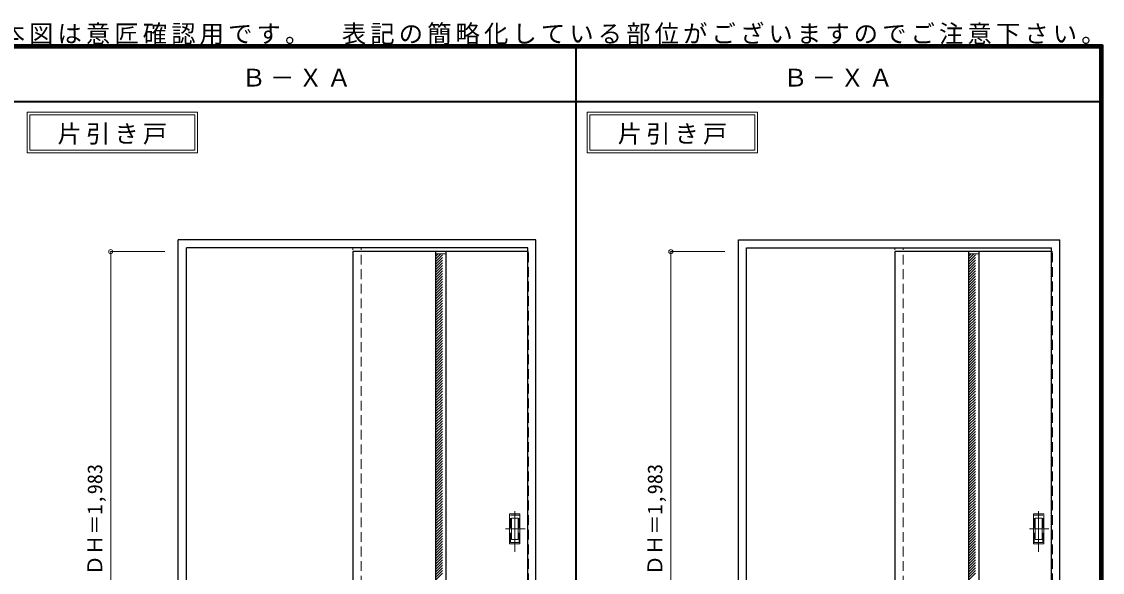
# Model space of a CAD drawing. Units: millimetres, scale not verified. Extents: x -6000 to 5700, y -4307 to 4260.
# Drawn here: x 1698 to 5700, y 2223 to 4260 of the extents above; entities that cross this region are included whole.
import ezdxf
from ezdxf.enums import TextEntityAlignment as Align

# ---------------------------------------------------------------- set-up
doc = ezdxf.new("R2010")
doc.units = ezdxf.units.MM
doc.header["$LTSCALE"] = 30
doc.header["$PDMODE"] = 32
doc.header["$PDSIZE"] = 15
doc.linetypes.add('CHAIN1', pattern=[8, 5, -1, 1, -1])
doc.linetypes.add('DASHED1', pattern=[1.8, 1.2, -0.6])
for name, color, linetype, lineweight in [('0-2_扉', 4, 'DASHED1', 9), ('0-3_仕上げ', 3, 'Continuous', 25), ('0-4_枠', 3, 'Continuous', 25), ('0-6_引手', 7, 'Continuous', 18), ('0-A_文字', 7, 'Continuous', 18), ('0-B_寸法', 7, 'Continuous', 9), ('0-C_ハッチ', 4, 'DASHED1', 9), ('F-1_枠', 6, 'Continuous', 40)]:
    doc.layers.add(name, color=color, linetype=linetype, lineweight=lineweight)
doc.styles.add('ＭＳ ゴシック', font='')
doc.styles.get('ＭＳ ゴシック').set_extended_font_data('MS Gothic')

msp = doc.modelspace()

# ---------------------------------------------------------------- linework, layer by layer
at = {"layer": '0-2_扉', "color": 3, "linetype": 'Continuous', "lineweight": 25}
for p, q in [((3572, 3409.5), (2925, 3409.5)), ((2925, 3409.5), (2925, 1426.5)), ((5512, 3409.5), (4932, 3409.5)), ((4932, 3409.5), (4932, 1426.5))]:
    msp.add_line(p, q, dxfattribs=at)
at = {"layer": '0-2_扉'}
for p, q in [((2925, 3409.5), (2925, 3405.5)), ((3572, 3409.5), (3575, 3409.5)), ((4932, 3409.5), (4932, 3405.5)), ((5512, 3409.5), (5515, 3409.5))]:
    msp.add_line(p, q, dxfattribs=at)
for points in [[(3572, 1426.5), (3575, 1426.5), (3575, 3409.5)], [(5512, 1426.5), (5515, 1426.5), (5515, 3409.5)]]:
    msp.add_lwpolyline(points, dxfattribs=at)
at = {"layer": '0-3_仕上げ'}
for p, q in [((3231, 3409.5), (3231, 1426.5)), ((3269, 3409.5), (3269, 1426.5)), ((5204.5, 3409.5), (5204.5, 1426.5)), ((5242.5, 3409.5), (5242.5, 1426.5))]:
    msp.add_line(p, q, dxfattribs=at)
at = {"layer": '0-3_仕上げ', "color": 7, "lineweight": 18}
for p, q in [((3231, 3401.5), (3269, 3401.5)), ((5204.5, 3401.5), (5242.5, 3401.5))]:
    msp.add_line(p, q, dxfattribs=at)
at = {"layer": '0-4_枠'}
for p, q in [((2278, 1418), (2278, 3453)), ((3602, 3453), (2278, 3453)), ((3602, 1418), (3602, 3453)), ((4352, 1418), (4352, 3453)), ((4352, 3453), (5542, 3453)), ((5542, 1418), (5542, 3453)), ((3572, 3423), (2308, 3423)), ((3572, 1418), (3572, 3423)), ((4382, 3423), (5512, 3423)), ((5512, 1418), (5512, 3423))]:
    msp.add_line(p, q, dxfattribs=at)
at = {"layer": '0-4_枠', "color": 4, "linetype": 'DASHED1', "lineweight": 9}
for p, q in [((2925, 1418), (2925, 3423)), ((2955, 1418), (2955, 3423)), ((4932, 1418), (4932, 3423)), ((4962, 1418), (4962, 3423))]:
    msp.add_line(p, q, dxfattribs=at)
at = {"layer": '0-4_枠'}
for points in [[(2278, 1418), (2308, 1418), (2308, 3423)], [(4352, 1418), (4382, 1418), (4382, 3423)]]:
    msp.add_lwpolyline(points, dxfattribs=at)
at = {"layer": '0-6_引手', "linetype": 'CHAIN1'}
for p, q in [((3524, 2298.77), (3524, 2469.62)), ((3524, 2298.77), (3524, 2469.62)), ((5464, 2298.77), (5464, 2469.62)), ((5464, 2298.77), (5464, 2469.62)), ((3562.07, 2384), (3489.56, 2384)), ((3562.07, 2384), (3489.56, 2384)), ((5502.07, 2384), (5429.56, 2384)), ((5502.07, 2384), (5429.56, 2384))]:
    msp.add_line(p, q, dxfattribs=at)
at = {"layer": '0-6_引手'}
for p, q in [((3543, 2439), (3505, 2439)), ((3505, 2329), (3505, 2439)), ((3543, 2439), (3505, 2439)), ((3505, 2329), (3505, 2439)), ((3536.5, 2423), (3511.5, 2423)), ((3511.5, 2345), (3511.5, 2423)), ((3536.5, 2423), (3511.5, 2423)), ((3511.5, 2345), (3511.5, 2423)), ((3536.5, 2345), (3536.5, 2423)), ((3536.5, 2345), (3536.5, 2423)), ((3543, 2329), (3543, 2439)), ((3543, 2329), (3543, 2439)), ((5483, 2439), (5445, 2439)), ((5445, 2329), (5445, 2439)), ((5483, 2439), (5445, 2439)), ((5445, 2329), (5445, 2439)), ((5476.5, 2423), (5451.5, 2423)), ((5451.5, 2345), (5451.5, 2423)), ((5476.5, 2423), (5451.5, 2423)), ((5451.5, 2345), (5451.5, 2423)), ((5476.5, 2345), (5476.5, 2423)), ((5476.5, 2345), (5476.5, 2423)), ((5483, 2329), (5483, 2439)), ((5483, 2329), (5483, 2439)), ((3543, 2329), (3505, 2329)), ((3543, 2329), (3505, 2329)), ((3536.5, 2345), (3511.5, 2345)), ((3536.5, 2345), (3511.5, 2345)), ((5483, 2329), (5445, 2329)), ((5483, 2329), (5445, 2329)), ((5476.5, 2345), (5451.5, 2345)), ((5476.5, 2345), (5451.5, 2345))]:
    msp.add_line(p, q, dxfattribs=at)
at = {"layer": '0-6_引手', "linetype": 'DASHED1'}
for p, q in [((3508, 2333), (3508, 2435)), ((3508, 2333), (3508, 2435)), ((5448, 2333), (5448, 2435)), ((5448, 2333), (5448, 2435)), ((3540, 2333), (3508, 2333)), ((3540, 2333), (3508, 2333)), ((5480, 2333), (5448, 2333)), ((5480, 2333), (5448, 2333))]:
    msp.add_line(p, q, dxfattribs=at)
for points in [[(3540, 2333), (3540, 2435), (3508, 2435)], [(3540, 2333), (3540, 2435), (3508, 2435)], [(5480, 2333), (5480, 2435), (5448, 2435)], [(5480, 2333), (5480, 2435), (5448, 2435)]]:
    msp.add_lwpolyline(points, dxfattribs=at)
at = {"layer": '0-A_文字'}
for p, q in [((1718, 3925), (1718, 3775)), ((3792, 3925), (3792, 3775)), ((1728, 3915), (1728, 3785)), ((1728, 3915), (2339.03, 3915)), ((2339.03, 3915), (2339.03, 3785)), ((3802, 3915), (3802, 3785)), ((3802, 3915), (4413.03, 3915)), ((4413.03, 3915), (4413.03, 3785)), ((1718, 3775), (2349.03, 3775)), ((1728, 3785), (2339.03, 3785)), ((3792, 3775), (4423.03, 3775)), ((3802, 3785), (4413.03, 3785))]:
    msp.add_line(p, q, dxfattribs=at)
for points in [[(1718, 3925), (2349.03, 3925), (2349.03, 3775)], [(3792, 3925), (4423.03, 3925), (4423.03, 3775)]]:
    msp.add_lwpolyline(points, dxfattribs=at)
at = {"layer": '0-B_寸法', "color": 4}
for p, q in [((2028, 3409.5), (2028, 1426.5)), ((2028, 3409.5), (2228, 3409.5)), ((4102, 3409.5), (4102, 1426.5)), ((4102, 3409.5), (4302, 3409.5))]:
    msp.add_line(p, q, dxfattribs=at)
at = {"layer": '0-B_寸法'}
for p in [(2028, 3409.5), (4102, 3409.5)]:
    msp.add_point(p, dxfattribs=at)
at = {"layer": '0-C_ハッチ'}
for p, q in [((3231, 3391.8), (3240.7, 3401.5)), ((3231, 3372), (3260.5, 3401.5)), ((3231, 3381.9), (3250.6, 3401.5)), ((3231, 3362.1), (3269, 3400.1)), ((3231, 3352.2), (3269, 3390.2)), ((3231, 3342.3), (3269, 3380.3)), ((3231, 3332.4), (3269, 3370.4)), ((5204.5, 3391.8), (5214.2, 3401.5)), ((5204.5, 3372), (5234, 3401.5)), ((5204.5, 3381.9), (5224.1, 3401.5)), ((5204.5, 3362.1), (5242.5, 3400.1)), ((5204.5, 3352.2), (5242.5, 3390.2)), ((5204.5, 3342.3), (5242.5, 3380.3)), ((5204.5, 3332.4), (5242.5, 3370.4)), ((3231, 3322.5), (3269, 3360.5)), ((3231, 3312.6), (3269, 3350.6)), ((3231, 3302.7), (3269, 3340.7)), ((3231, 3292.8), (3269, 3330.8)), ((5204.5, 3322.5), (5242.5, 3360.5)), ((5204.5, 3312.6), (5242.5, 3350.6)), ((5204.5, 3302.7), (5242.5, 3340.7)), ((5204.5, 3292.8), (5242.5, 3330.8)), ((3231, 3282.91), (3269, 3320.91)), ((3231, 3273.01), (3269, 3311.01)), ((3231, 3263.11), (3269, 3301.11)), ((3231, 3253.21), (3269, 3291.21)), ((5204.5, 3282.91), (5242.5, 3320.91)), ((5204.5, 3273.01), (5242.5, 3311.01)), ((5204.5, 3263.11), (5242.5, 3301.11)), ((5204.5, 3253.21), (5242.5, 3291.21)), ((3231, 3243.31), (3269, 3281.31)), ((3231, 3233.41), (3269, 3271.41)), ((3231, 3223.51), (3269, 3261.51)), ((3231, 3213.61), (3269, 3251.61)), ((3231, 3203.71), (3269, 3241.71)), ((5204.5, 3243.31), (5242.5, 3281.31)), ((5204.5, 3233.41), (5242.5, 3271.41)), ((5204.5, 3223.51), (5242.5, 3261.51)), ((5204.5, 3213.61), (5242.5, 3251.61)), ((5204.5, 3203.71), (5242.5, 3241.71)), ((3231, 3193.81), (3269, 3231.81)), ((3231, 3183.91), (3269, 3221.91)), ((3231, 3174.01), (3269, 3212.01)), ((3231, 3164.11), (3269, 3202.11)), ((5204.5, 3193.81), (5242.5, 3231.81)), ((5204.5, 3183.91), (5242.5, 3221.91)), ((5204.5, 3174.01), (5242.5, 3212.01)), ((5204.5, 3164.11), (5242.5, 3202.11)), ((3231, 3154.21), (3269, 3192.21)), ((3231, 3144.31), (3269, 3182.31)), ((3231, 3134.41), (3269, 3172.41)), ((3231, 3124.51), (3269, 3162.51)), ((5204.5, 3154.21), (5242.5, 3192.21)), ((5204.5, 3144.31), (5242.5, 3182.31)), ((5204.5, 3134.41), (5242.5, 3172.41)), ((5204.5, 3124.51), (5242.5, 3162.51)), ((3231, 3114.61), (3269, 3152.61)), ((3231, 3104.71), (3269, 3142.71)), ((3231, 3094.81), (3269, 3132.81)), ((3231, 3084.92), (3269, 3122.92)), ((5204.5, 3114.61), (5242.5, 3152.61)), ((5204.5, 3104.71), (5242.5, 3142.71)), ((5204.5, 3094.81), (5242.5, 3132.81)), ((5204.5, 3084.92), (5242.5, 3122.92)), ((3231, 3075.02), (3269, 3113.02)), ((3231, 3065.12), (3269, 3103.12)), ((3231, 3055.22), (3269, 3093.22)), ((3231, 3045.32), (3269, 3083.32)), ((5204.5, 3075.02), (5242.5, 3113.02)), ((5204.5, 3065.12), (5242.5, 3103.12)), ((5204.5, 3055.22), (5242.5, 3093.22)), ((5204.5, 3045.32), (5242.5, 3083.32)), ((3231, 3035.42), (3269, 3073.42)), ((3231, 3025.52), (3269, 3063.52)), ((3231, 3015.62), (3269, 3053.62)), ((3231, 3005.72), (3269, 3043.72)), ((5204.5, 3035.42), (5242.5, 3073.42)), ((5204.5, 3025.52), (5242.5, 3063.52)), ((5204.5, 3015.62), (5242.5, 3053.62)), ((5204.5, 3005.72), (5242.5, 3043.72)), ((3231, 2995.82), (3269, 3033.82)), ((3231, 2985.92), (3269, 3023.92)), ((3231, 2976.02), (3269, 3014.02)), ((3231, 2966.12), (3269, 3004.12)), ((5204.5, 2995.82), (5242.5, 3033.82)), ((5204.5, 2985.92), (5242.5, 3023.92)), ((5204.5, 2976.02), (5242.5, 3014.02)), ((5204.5, 2966.12), (5242.5, 3004.12)), ((3231, 2956.22), (3269, 2994.22)), ((3231, 2946.32), (3269, 2984.32)), ((3231, 2936.42), (3269, 2974.42)), ((3231, 2926.52), (3269, 2964.52)), ((5204.5, 2956.22), (5242.5, 2994.22)), ((5204.5, 2946.32), (5242.5, 2984.32)), ((5204.5, 2936.42), (5242.5, 2974.42)), ((5204.5, 2926.52), (5242.5, 2964.52)), ((3231, 2916.62), (3269, 2954.62)), ((3231, 2906.72), (3269, 2944.72)), ((3231, 2896.82), (3269, 2934.82)), ((3231, 2886.93), (3269, 2924.93)), ((5204.5, 2916.62), (5242.5, 2954.62)), ((5204.5, 2906.72), (5242.5, 2944.72)), ((5204.5, 2896.82), (5242.5, 2934.82)), ((5204.5, 2886.93), (5242.5, 2924.93)), ((3231, 2877.03), (3269, 2915.03)), ((3231, 2867.13), (3269, 2905.13)), ((3231, 2857.23), (3269, 2895.23)), ((3231, 2847.33), (3269, 2885.33)), ((5204.5, 2877.03), (5242.5, 2915.03)), ((5204.5, 2867.13), (5242.5, 2905.13)), ((5204.5, 2857.23), (5242.5, 2895.23)), ((5204.5, 2847.33), (5242.5, 2885.33)), ((3231, 2837.43), (3269, 2875.43)), ((3231, 2827.53), (3269, 2865.53)), ((3231, 2817.63), (3269, 2855.63)), ((3231, 2807.73), (3269, 2845.73)), ((5204.5, 2837.43), (5242.5, 2875.43)), ((5204.5, 2827.53), (5242.5, 2865.53)), ((5204.5, 2817.63), (5242.5, 2855.63)), ((5204.5, 2807.73), (5242.5, 2845.73)), ((3231, 2797.83), (3269, 2835.83)), ((3231, 2787.93), (3269, 2825.93)), ((3231, 2778.03), (3269, 2816.03)), ((3231, 2768.13), (3269, 2806.13)), ((5204.5, 2797.83), (5242.5, 2835.83)), ((5204.5, 2787.93), (5242.5, 2825.93)), ((5204.5, 2778.03), (5242.5, 2816.03)), ((5204.5, 2768.13), (5242.5, 2806.13)), ((3231, 2758.23), (3269, 2796.23)), ((3231, 2748.33), (3269, 2786.33)), ((3231, 2738.43), (3269, 2776.43)), ((3231, 2728.53), (3269, 2766.53)), ((5204.5, 2758.23), (5242.5, 2796.23)), ((5204.5, 2748.33), (5242.5, 2786.33)), ((5204.5, 2738.43), (5242.5, 2776.43)), ((5204.5, 2728.53), (5242.5, 2766.53)), ((3231, 2718.63), (3269, 2756.63)), ((3231, 2708.73), (3269, 2746.73)), ((3231, 2698.83), (3269, 2736.83)), ((3231, 2688.94), (3269, 2726.94)), ((5204.5, 2718.63), (5242.5, 2756.63)), ((5204.5, 2708.73), (5242.5, 2746.73)), ((5204.5, 2698.83), (5242.5, 2736.83)), ((5204.5, 2688.94), (5242.5, 2726.94)), ((3231, 2679.04), (3269, 2717.04)), ((3231, 2669.14), (3269, 2707.14)), ((3231, 2659.24), (3269, 2697.24)), ((3231, 2649.34), (3269, 2687.34)), ((5204.5, 2679.04), (5242.5, 2717.04)), ((5204.5, 2669.14), (5242.5, 2707.14)), ((5204.5, 2659.24), (5242.5, 2697.24)), ((5204.5, 2649.34), (5242.5, 2687.34)), ((3231, 2639.44), (3269, 2677.44)), ((3231, 2629.54), (3269, 2667.54)), ((3231, 2619.64), (3269, 2657.64)), ((3231, 2609.74), (3269, 2647.74)), ((5204.5, 2639.44), (5242.5, 2677.44)), ((5204.5, 2629.54), (5242.5, 2667.54)), ((5204.5, 2619.64), (5242.5, 2657.64)), ((5204.5, 2609.74), (5242.5, 2647.74)), ((3231, 2599.84), (3269, 2637.84)), ((3231, 2589.94), (3269, 2627.94)), ((3231, 2580.04), (3269, 2618.04)), ((3231, 2570.14), (3269, 2608.14)), ((5204.5, 2599.84), (5242.5, 2637.84)), ((5204.5, 2589.94), (5242.5, 2627.94)), ((5204.5, 2580.04), (5242.5, 2618.04)), ((5204.5, 2570.14), (5242.5, 2608.14)), ((3231, 2560.24), (3269, 2598.24)), ((3231, 2550.34), (3269, 2588.34)), ((3231, 2540.44), (3269, 2578.44)), ((3231, 2530.54), (3269, 2568.54)), ((5204.5, 2560.24), (5242.5, 2598.24)), ((5204.5, 2550.34), (5242.5, 2588.34)), ((5204.5, 2540.44), (5242.5, 2578.44)), ((5204.5, 2530.54), (5242.5, 2568.54)), ((3231, 2520.64), (3269, 2558.64)), ((3231, 2510.74), (3269, 2548.74)), ((3231, 2500.84), (3269, 2538.84)), ((3231, 2490.95), (3269, 2528.95)), ((5204.5, 2520.64), (5242.5, 2558.64)), ((5204.5, 2510.74), (5242.5, 2548.74)), ((5204.5, 2500.84), (5242.5, 2538.84)), ((5204.5, 2490.95), (5242.5, 2528.95)), ((3231, 2481.05), (3269, 2519.05)), ((3231, 2471.15), (3269, 2509.15)), ((3231, 2461.25), (3269, 2499.25)), ((3231, 2451.35), (3269, 2489.35)), ((5204.5, 2481.05), (5242.5, 2519.05)), ((5204.5, 2471.15), (5242.5, 2509.15)), ((5204.5, 2461.25), (5242.5, 2499.25)), ((5204.5, 2451.35), (5242.5, 2489.35)), ((3231, 2441.45), (3269, 2479.45)), ((3231, 2431.55), (3269, 2469.55)), ((3231, 2421.65), (3269, 2459.65)), ((3231, 2411.75), (3269, 2449.75)), ((5204.5, 2441.45), (5242.5, 2479.45)), ((5204.5, 2431.55), (5242.5, 2469.55)), ((5204.5, 2421.65), (5242.5, 2459.65)), ((5204.5, 2411.75), (5242.5, 2449.75)), ((3231, 2401.85), (3269, 2439.85)), ((3231, 2391.95), (3269, 2429.95)), ((3231, 2382.05), (3269, 2420.05)), ((3231, 2372.15), (3269, 2410.15)), ((5204.5, 2401.85), (5242.5, 2439.85)), ((5204.5, 2391.95), (5242.5, 2429.95)), ((5204.5, 2382.05), (5242.5, 2420.05)), ((5204.5, 2372.15), (5242.5, 2410.15)), ((3231, 2362.25), (3269, 2400.25)), ((3231, 2352.35), (3269, 2390.35)), ((3231, 2342.45), (3269, 2380.45)), ((3231, 2332.55), (3269, 2370.55)), ((5204.5, 2362.25), (5242.5, 2400.25)), ((5204.5, 2352.35), (5242.5, 2390.35)), ((5204.5, 2342.45), (5242.5, 2380.45)), ((5204.5, 2332.55), (5242.5, 2370.55)), ((3231, 2322.65), (3269, 2360.65)), ((3231, 2312.75), (3269, 2350.75)), ((3231, 2302.86), (3269, 2340.86)), ((3231, 2292.96), (3269, 2330.96)), ((5204.5, 2322.65), (5242.5, 2360.65)), ((5204.5, 2312.75), (5242.5, 2350.75)), ((5204.5, 2302.86), (5242.5, 2340.86)), ((5204.5, 2292.96), (5242.5, 2330.96)), ((3231, 2283.06), (3269, 2321.06)), ((3231, 2273.16), (3269, 2311.16)), ((3231, 2263.26), (3269, 2301.26)), ((3231, 2253.36), (3269, 2291.36)), ((3231, 2243.46), (3269, 2281.46)), ((5204.5, 2283.06), (5242.5, 2321.06)), ((5204.5, 2273.16), (5242.5, 2311.16)), ((5204.5, 2263.26), (5242.5, 2301.26)), ((5204.5, 2253.36), (5242.5, 2291.36)), ((5204.5, 2243.46), (5242.5, 2281.46)), ((3231, 2233.56), (3269, 2271.56)), ((3231, 2223.66), (3269, 2261.66)), ((3231, 2213.76), (3269, 2251.76)), ((3231, 2203.86), (3269, 2241.86)), ((5204.5, 2233.56), (5242.5, 2271.56)), ((5204.5, 2223.66), (5242.5, 2261.66)), ((5204.5, 2213.76), (5242.5, 2251.76)), ((5204.5, 2203.86), (5242.5, 2241.86)), ((3231, 2193.96), (3269, 2231.96)), ((5204.5, 2193.96), (5242.5, 2231.96))]:
    msp.add_line(p, q, dxfattribs=at)
at = {"layer": 'F-1_枠'}
for p, q in [((-6000, 4175), (5700, 4175)), ((-6000, 4170), (5700, 4170)), ((-6000, 4165), (5700, 4165)), ((3752, -3790), (3752, 4175)), ((5690, 4175), (5690, -4205)), ((5695, 4175), (5695, -4205)), ((5700, 4175), (5700, -4205)), ((-6000, 3965), (5700, 3965))]:
    msp.add_line(p, q, dxfattribs=at)

# ---------------------------------------------------------------- texts
at = {"layer": '0-A_文字', "char_height": 65.98, "attachment_point": 7, "style": 'ＭＳ ゴシック'}
for s, insert in [('\\T1.17;※本図は意匠確認用です。\u3000表記の簡略化している部位がございますのでご注意下さい。', (1515, 4175)), ('\\T1.17;Ｂ－ＸＡ', (2512.5, 4020)), ('\\T1.17;Ｂ－ＸＡ', (4518.5, 4020)), ('\\T1.17;片引き戸', (1831.02, 3805)), ('\\T1.17;片引き戸', (3905.02, 3805))]:
    msp.add_mtext(s, dxfattribs=dict(at, insert=insert))
at = {"layer": '0-B_寸法', "style": 'ＭＳ ゴシック'}
for p in [(2013, 2211.75), (4087, 2211.75)]:
    msp.add_text('ＤＨ＝1,983', height=54.99, rotation=90, dxfattribs=at).set_placement(p, align=Align.BOTTOM_LEFT)

doc.saveas('drawing.dxf')
